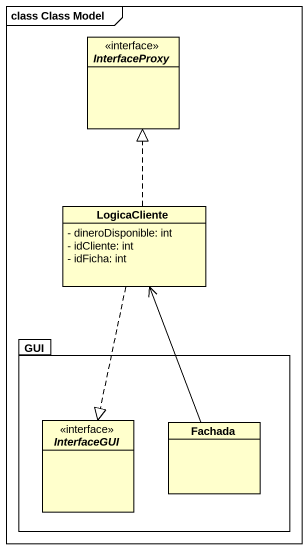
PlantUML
@startuml
mainframe class Class Model
hide circle
hide empty members
skinparam classAttributeIconSize 0
interface InterfaceProxy <<interface>>
class LogicaCliente {
  - dineroDisponible: int
  - idCliente: int
  - idFicha: int
}
package GUI {
  interface InterfaceGUI <<interface>>
  class Fachada
}
LogicaCliente .up.|> InterfaceProxy
LogicaCliente ..|> InterfaceGUI
Fachada -up-> LogicaCliente
@enduml
